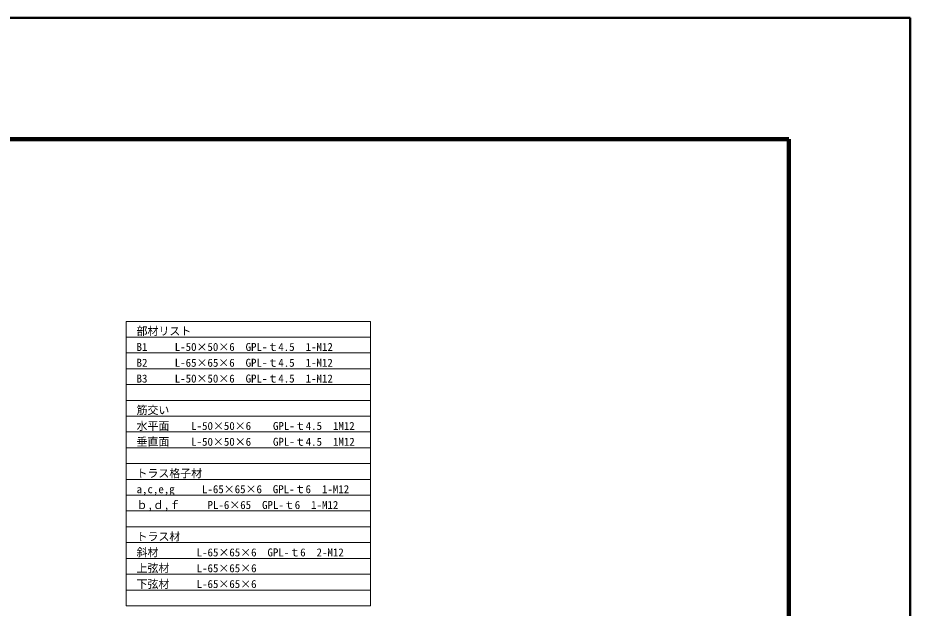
# Model space of a CAD drawing. Units: millimetres at full size; details may follow other scales. Extents: x 0 to 42000, y 0 to 29700.
# Drawn here: x 27292 to 42000, y 19973 to 29700 of the extents above; entities that cross this region are included whole.
import ezdxf
from ezdxf.enums import TextEntityAlignment as Align

# ---------------------------------------------------------------- set-up
doc = ezdxf.new("R2010")
doc.units = ezdxf.units.MM
doc.header["$LTSCALE"] = 100
for name, color, linetype, lineweight in [('C-TTL', 2, 'Continuous', 140), ('D-TTL', 2, 'Continuous', 50), ('D-TTL-LINE', 7, 'Continuous', 13)]:
    doc.layers.add(name, color=color, linetype=linetype, lineweight=lineweight)
doc.layers.add('D-MTR-TXT', color=7, linetype='Continuous')
doc.styles.add('ＭＳ ゴシック', font='')
doc.styles.get('ＭＳ ゴシック').set_extended_font_data('MS Gothic')

msp = doc.modelspace()

# ---------------------------------------------------------------- linework, layer by layer
at = {"layer": 'C-TTL'}
for p, q in [((40000, 27700), (2000, 27700)), ((40000, 2000), (40000, 27700))]:
    msp.add_line(p, q, dxfattribs=at)
at = {"layer": 'D-TTL'}
for p, q in [((42000, 29700), (0, 29700)), ((42000, 0), (42000, 29700))]:
    msp.add_line(p, q, dxfattribs=at)
at = {"layer": 'D-TTL-LINE'}
for p, q in [((29075.1, 24699.1), (33105.8, 24699.1)), ((29075.1, 24699.1), (29075.1, 20011.6)), ((33105.8, 24699.1), (33105.8, 20011.6)), ((29075.1, 24438.7), (33105.8, 24438.7)), ((29075.1, 24178.3), (33105.8, 24178.3)), ((29075.1, 23917.9), (33105.8, 23917.9)), ((29075.1, 23657.5), (33105.8, 23657.5)), ((29075.1, 23397.1), (33105.8, 23397.1)), ((29075.1, 23136.6), (33105.8, 23136.6)), ((29075.1, 22876.2), (33105.8, 22876.2)), ((29075.1, 22615.8), (33105.8, 22615.8)), ((29075.1, 22355.4), (33105.8, 22355.4)), ((29075.1, 22095), (33105.8, 22095)), ((29075.1, 21834.6), (33105.8, 21834.6)), ((29075.1, 21574.1), (33105.8, 21574.1)), ((29075.1, 21313.7), (33105.8, 21313.7)), ((29075.1, 21053.3), (33105.8, 21053.3)), ((29075.1, 20792.9), (33105.8, 20792.9)), ((29075.1, 20532.5), (33105.8, 20532.5)), ((29075.1, 20272.1), (33105.8, 20272.1)), ((29075.1, 20011.6), (33105.8, 20011.6))]:
    msp.add_line(p, q, dxfattribs=at)

# ---------------------------------------------------------------- texts
at = {"layer": 'D-MTR-TXT', "style": 'ＭＳ ゴシック'}
for s, p in [('部材リスト', (29248.4, 24603.7)), ('B1 \u3000\u3000L-50×50×6\u3000GPL-ｔ4.5\u30001-M12', (29248.4, 24343.2)), ('B2 \u3000\u3000L-65×65×6\u3000GPL-ｔ4.5\u30001-M12', (29248.4, 24082.8)), ('B3 \u3000\u3000L-50×50×6\u3000GPL-ｔ4.5\u30001-M12', (29248.4, 23822.4)), ('筋交い', (29248.4, 23301.6)), ('水平面\u3000\u3000L-50×50×6\u3000\u3000GPL-ｔ4.5\u30001M12', (29248.4, 23041.2)), ('垂直面\u3000\u3000L-50×50×6\u3000\u3000GPL-ｔ4.5\u30001M12', (29248.4, 22780.7)), ('トラス格子材', (29248.4, 22259.9)), ('a,c,e,g \u3000\u3000L-65×65×6\u3000GPL-ｔ6\u30001-M12', (29248.4, 21999.5)), ('ｂ,ｄ,ｆ \u3000\u3000PL-6×65\u3000GPL-ｔ6\u30001-M12', (29248.4, 21739.1)), ('トラス材', (29248.4, 21218.2)), ('斜材 \u3000\u3000\u3000L-65×65×6\u3000GPL-ｔ6\u30002-M12', (29248.4, 20957.8)), ('上弦材 \u3000\u3000L-65×65×6\u3000', (29248.4, 20697.4)), ('下弦材 \u3000\u3000L-65×65×6\u3000', (29248.4, 20437))]:
    msp.add_text(s, height=132, dxfattribs=at).set_placement(p, align=Align.TOP_LEFT)

doc.saveas('drawing.dxf')
